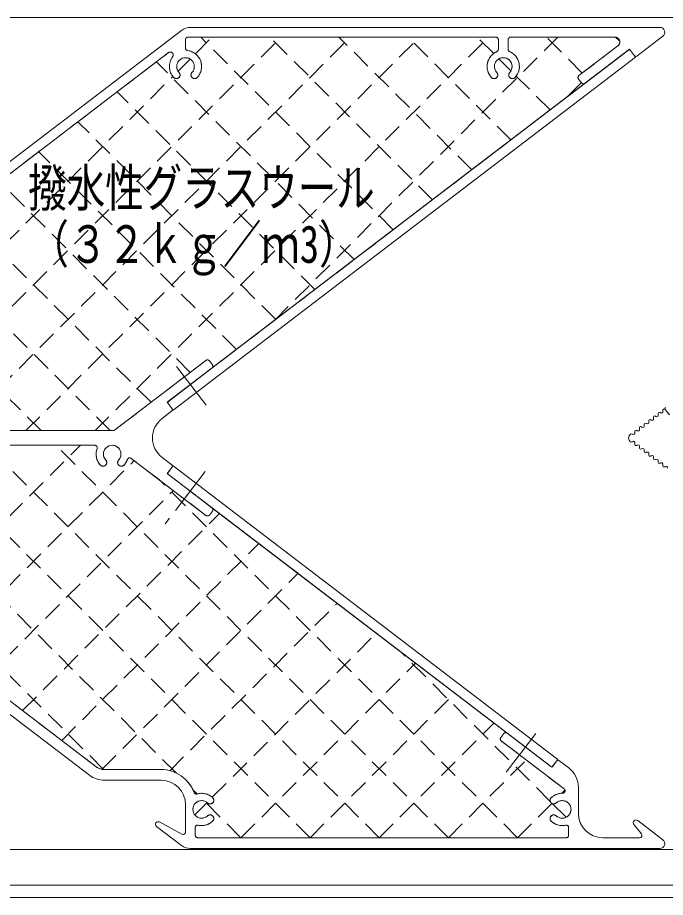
# Model space of a CAD drawing. Units: millimetres, scale not verified. Extents: x -791 to 791, y -562 to 562.
# Drawn here: x 90.2 to 222.7, y -322.1 to -142.1 of the extents above; entities that cross this region are included whole.
import ezdxf
from ezdxf.enums import TextEntityAlignment as Align

# ---------------------------------------------------------------- set-up
doc = ezdxf.new("R2010")
doc.units = ezdxf.units.MM
doc.header["$LTSCALE"] = 2
doc.linetypes.add('CHAIN1', pattern=[8, 5, -1, 1, -1])
doc.linetypes.add('DASHED2', pattern=[3, 2, -1])
for name, color, linetype, lineweight in [('0-2_USERZ', 5, 'Continuous', 9), ('0-8_DEFPOINTS', 1, 'Continuous', 9), ('0-F__0-A_', 2, 'CHAIN1', 9), ('1-0_SHAPE', 7, 'Continuous', 9)]:
    doc.layers.add(name, color=color, linetype=linetype, lineweight=lineweight)
doc.styles.add('ＭＳ ゴシック', font='')
doc.styles.get('ＭＳ ゴシック').set_extended_font_data('MS Gothic')

# ---------------------------------------------------------------- blocks, each defined once
blk = doc.blocks.new('A$C50765BD5')
at = {"layer": '1-0_SHAPE'}
for p, q in [((217.084, 166.762), (74.165, 57.624)), ((412.782, 167.994), (220.725, 167.994)), ((218.696, 159.528), (218.696, 162.994)), ((219.696, 163.994), (345.696, 163.994)), ((346.696, 162.994), (346.696, 158.977)), ((350.696, 158.977), (350.696, 162.994)), ((351.696, 163.994), (394.362, 163.994)), ((403.278, 156.22), (413.996, 164.404)), ((395.576, 160.404), (379.666, 148.255)), ((382.094, 145.075), (399.896, 158.67)), ((400.738, 158.558), (402.437, 156.332)), ((76.592, 54.445), (211.75, 157.656)), ((379.478, 146.853), (380.692, 145.263)), ((189.613, 3.123), (227.071, 31.727)), ((228.472, 31.539), (229.686, 29.95)), ((229.498, 28.548), (211.695, 14.953)), ((13.981, 10.918), (13.918, 11.107)), ((14.964, 11.661), (16.421, 9.754)), ((14.964, 11.661), (16.664, 9.436)), ((213.169, 11.046), (209.112, 7.948)), ((211.583, 14.112), (213.282, 11.887)), ((9.098, 7.427), (9.264, 7.316)), ((10.166, 8.005), (10.103, 8.194)), ((11.005, 8.883), (11.172, 8.772)), ((12.074, 9.461), (12.011, 9.651)), ((12.913, 10.34), (13.079, 10.229)), ((4.444, 3.635), (4.381, 3.824)), ((5.283, 4.513), (5.449, 4.402)), ((6.352, 5.091), (6.288, 5.281)), ((7.19, 5.97), (7.357, 5.859)), ((8.259, 6.548), (8.196, 6.738)), ((2.537, 2.178), (2.473, 2.368)), ((3.376, 3.057), (3.542, 2.946)), ((18.772, 3), (189.249, 3)), ((2.473, -2.368), (2.537, -2.178)), ((3.542, -2.946), (3.376, -3.057)), ((181.563, -3), (24.247, -3)), ((4.381, -3.824), (4.444, -3.635)), ((5.449, -4.402), (5.283, -4.513)), ((6.288, -5.281), (6.352, -5.091)), ((7.357, -5.859), (7.19, -5.97)), ((8.196, -6.738), (8.259, -6.548)), ((9.264, -7.316), (9.098, -7.427)), ((10.103, -8.194), (10.166, -8.005)), ((11.172, -8.772), (11.005, -8.883)), ((12.011, -9.651), (12.074, -9.461)), ((13.079, -10.229), (12.913, -10.34)), ((227.071, -31.727), (196.47, -8.359)), ((209.112, -7.948), (213.169, -11.046)), ((13.918, -11.107), (13.981, -10.918)), ((14.987, -11.685), (14.82, -11.796)), ((213.282, -11.887), (211.583, -14.112)), ((25.695, -15.075), (182.128, -134.533)), ((211.695, -14.953), (229.498, -28.548)), ((179.458, -138.03), (23.025, -18.572)), ((229.686, -29.95), (228.472, -31.539)), ((347.696, -122.583), (348.91, -120.993)), ((350.311, -120.805), (368.114, -134.4)), ((373.58, -143.607), (347.884, -123.984)), ((368.955, -134.287), (370.654, -132.062)), ((371.495, -131.949), (375.488, -134.998)), ((185.527, -135.682), (208.705, -135.682)), ((208.705, -140.082), (185.527, -140.082)), ((379.419, -142.946), (379.419, -153.6)), ((218.705, -161.283), (218.705, -150.082)), ((208.013, -157.142), (217.226, -162.162)), ((405.241, -161.972), (402.147, -158.136)), ((403.7, -156.542), (414.004, -164.41)), ((217.092, -166.769), (206.844, -158.943)), ((222.705, -159.43), (222.705, -162.6)), ((375.419, -162.6), (375.419, -159.43)), ((223.705, -163.6), (374.419, -163.6)), ((389.419, -163.6), (404.462, -163.6)), ((412.79, -168), (220.734, -168))]:
    blk.add_line(p, q, dxfattribs=at)
for centre, radius, start, end in [((220.725, 161.994), 6, 90, 127.36667), ((412.782, 165.994), 2, 307.36667, 90), ((219.696, 162.994), 1, 90, 180), ((345.696, 162.994), 1, 0, 90), ((351.696, 162.994), 1, 90, 180), ((394.362, 161.994), 2, 307.36667, 90), ((219.696, 159.528), 1, 180, 262.43916), ((218.696, 151.994), 6.6, 317.10464, 82.43916), ((345.696, 158.977), 1, 293.24956, 0), ((351.696, 158.977), 1, 180, 246.75044), ((400.261, 158.193), 0.6, 37.36667, 127.36667), ((212.478, 156.702), 1.2, 322.86756, 127.36667), ((218.696, 151.994), 6.6, 142.86756, 222.89536), ((218.696, 151.994), 3.6, 317.10464, 222.89536), ((348.696, 151.994), 6.6, 113.24956, 222.89536), ((348.696, 151.994), 3.6, 317.10464, 222.89536), ((348.696, 151.994), 6.6, 317.10464, 66.75044), ((402.914, 156.696), 0.6, 217.36667, 307.36667), ((214.96, 148.522), 1.5, 222.89536, 42.89536), ((222.433, 148.522), 1.5, 137.10464, 317.10464), ((344.96, 148.522), 1.5, 222.89536, 42.89536), ((352.433, 148.522), 1.5, 137.10464, 317.10464), ((380.273, 147.46), 1, 127.36667, 217.36667), ((381.487, 145.87), 1, 217.36667, 307.36667), ((227.678, 30.932), 1, 37.36667, 127.36667), ((228.891, 29.343), 1, 307.36667, 37.36667), ((212.06, 14.476), 0.6, 127.36667, 217.36667), ((13.412, 10.728), 0.6, 236.29131, 18.44202), ((14.487, 11.297), 0.6, 37.36667, 198.44202), ((15.441, 12.026), 0.6, 127.36667, 217.36667), ((212.805, 11.523), 0.6, 307.36667, 37.36667), ((8.765, 6.927), 0.6, 56.29131, 198.44202), ((9.597, 7.815), 0.6, 236.29131, 18.44202), ((10.672, 8.384), 0.6, 56.29131, 198.44202), ((11.505, 9.271), 0.6, 236.29131, 18.44202), ((12.58, 9.841), 0.6, 56.29131, 198.44202), ((215.181, 0), 10, 127.36667, 232.63333), ((3.875, 3.445), 0.6, 236.29131, 18.44202), ((4.95, 4.014), 0.6, 56.29131, 198.44202), ((5.782, 4.902), 0.6, 236.29131, 18.44202), ((6.858, 5.471), 0.6, 56.29131, 198.44202), ((7.69, 6.358), 0.6, 236.29131, 18.44202), ((2, 0), 2, 127.45929, 232.54071), ((1.149, 1.111), 0.6, 46.96083, 127.45929), ((1.968, 1.988), 0.6, 226.96083, 18.44202), ((3.043, 2.558), 0.6, 56.29131, 198.44202), ((189.249, 3.6), 0.6, 270, 307.36667), ((1.149, -1.111), 0.6, 232.54071, 313.03917), ((1.968, -1.988), 0.6, 341.55798, 133.03917), ((3.043, -2.558), 0.6, 161.55798, 303.70869), ((3.875, -3.445), 0.6, 341.55798, 123.70869), ((181.563, -4), 1, 339.99481, 90), ((188.705, -6.6), 3.6, 317.10464, 222.89536), ((4.95, -4.014), 0.6, 161.55798, 303.70869), ((5.782, -4.902), 0.6, 341.55798, 123.70869), ((6.858, -5.471), 0.6, 161.55798, 303.70869), ((7.69, -6.358), 0.6, 341.55798, 123.70869), ((8.765, -6.927), 0.6, 161.55798, 303.70869), ((188.705, -6.6), 6.6, 159.99481, 222.89536), ((9.597, -7.815), 0.6, 341.55798, 123.70869), ((10.672, -8.384), 0.6, 161.55798, 303.70869), ((11.505, -9.271), 0.6, 341.55798, 123.70869), ((12.58, -9.841), 0.6, 161.55798, 303.70869), ((13.412, -10.728), 0.6, 341.55798, 123.70869), ((184.968, -10.071), 1.5, 222.89536, 42.89536), ((192.441, -10.071), 1.5, 137.10464, 317.10464), ((188.705, -6.6), 6.6, 317.10464, 340.36461), ((195.863, -9.154), 1, 52.63333, 160.36461), ((14.487, -11.297), 0.6, 161.55798, 303.70869), ((15.32, -12.185), 0.6, 341.55798, 123.70869), ((212.06, -14.476), 0.6, 142.63333, 232.63333), ((212.805, -11.523), 0.6, 322.63333, 52.63333), ((228.891, -29.343), 1, 322.63333, 52.63333), ((227.678, -30.932), 1, 232.63333, 322.63333), ((349.704, -121.6), 1, 52.63333, 142.63333), ((348.491, -123.19), 1, 142.63333, 232.63333), ((371.131, -132.426), 0.6, 52.63333, 142.63333), ((185.527, -130.082), 5.6, 232.63333, 270), ((208.705, -150.082), 14.4, 20.39577, 90), ((368.478, -133.923), 0.6, 232.63333, 322.63333), ((369.419, -142.946), 10, 0, 52.63333), ((185.527, -130.082), 10, 232.63333, 270), ((208.705, -150.082), 10, 0, 90), ((372.973, -144.402), 1, 268.83996, 52.63333), ((223.139, -144.715), 1, 200.39577, 286.55461), ((225.305, -152), 6.6, 47.10464, 106.55461), ((228.776, -148.264), 1.5, 227.10464, 47.10464), ((369.348, -148.264), 1.5, 132.89536, 312.89536), ((372.819, -152), 6.6, 88.83996, 132.89536), ((225.305, -152), 3.6, 47.10464, 312.89536), ((372.819, -152), 3.6, 227.10464, 132.89536), ((228.776, -155.736), 1.5, 312.89536, 132.89536), ((369.348, -155.736), 1.5, 47.10464, 227.10464), ((389.419, -153.6), 10, 180, 270), ((207.498, -158.087), 1.077, 61.41577, 232.63333), ((225.305, -152), 6.6, 257.8468, 312.89536), ((372.819, -152), 6.6, 227.10464, 282.1532), ((403.02, -157.432), 1.121, 52.63333, 218.87986), ((217.705, -161.283), 1, 241.41577, 0), ((223.705, -159.43), 1, 77.8468, 180), ((374.419, -159.43), 1, 0, 102.1532), ((404.462, -162.6), 1, 270, 38.87986), ((223.705, -162.6), 1, 180, 270), ((374.419, -162.6), 1, 270, 0), ((412.79, -166), 2, 270, 52.63333), ((220.734, -162), 6, 232.63333, 270)]:
    blk.add_arc(centre, radius, start, end, dxfattribs=at)

msp = doc.modelspace()

# ---------------------------------------------------------------- linework, layer by layer
at = {"layer": '0-2_USERZ', "color": 3}
for p, q in [((-77.455, -142.09), (722.545, -142.09)), ((-77.455, -312.3), (722.545, -312.3)), ((-77.455, -319.59), (722.545, -319.59)), ((-77.759, -322.09), (722.848, -322.09))]:
    msp.add_line(p, q, dxfattribs=at)
at = {"layer": '0-2_USERZ', "linetype": 'DASHED2'}
for p, q in [((63.645, -226.587), (144.141, -146.09)), ((77.787, -226.587), (158.284, -146.09)), ((91.929, -226.587), (172.426, -146.09)), ((106.071, -226.587), (186.568, -146.09)), ((124.561, -148.323), (124.561, -146.59)), ((125.061, -146.09), (188.061, -146.09)), ((126.594, -149.495), (129.999, -146.09)), ((167.065, -185.48), (127.675, -146.09)), ((175.083, -179.357), (141.817, -146.09)), ((142.76, -204.04), (200.71, -146.09)), ((183.102, -173.233), (155.959, -146.09)), ((191.121, -167.11), (170.101, -146.09)), ((187.601, -149.448), (184.243, -146.09)), ((188.561, -146.59), (188.561, -148.599)), ((190.561, -148.599), (190.561, -146.59)), ((191.061, -146.09), (212.394, -146.09)), ((205.732, -153.436), (198.385, -146.09)), ((213.379, -146.941), (212.542, -146.104)), ((53.509, -200.864), (121.088, -149.259)), ((213.001, -147.885), (205.046, -153.96)), ((159.046, -191.603), (118.601, -151.158)), ((123.04, -153.05), (125.52, -150.57)), ((191.124, -152.971), (188.682, -150.528)), ((49.502, -226.587), (121.973, -154.117)), ((199.14, -160.986), (192.2, -154.047)), ((204.952, -154.66), (205.559, -155.455)), ((206.317, -155.505), (129.962, -213.813)), ((202.592, -158.35), (205.528, -155.414)), ((151.027, -197.727), (110.582, -157.282)), ((143.008, -203.85), (102.563, -163.405)), ((134.99, -209.974), (94.544, -169.528)), ((125.544, -214.67), (86.526, -175.652)), ((117.525, -220.793), (78.507, -181.775)), ((109.177, -226.587), (70.488, -187.898)), ((95.034, -226.587), (62.47, -194.022)), ((128.748, -212.223), (110.02, -226.525)), ((130.056, -213.112), (129.449, -212.317)), ((109.837, -226.587), (24.599, -226.587)), ((105.995, -229.587), (27.336, -229.587)), ((107.792, -295.913), (41.466, -229.587)), ((122.693, -296.671), (55.608, -229.587)), ((67.169, -265.489), (103.071, -229.587)), ((150.05, -309.887), (69.75, -229.587)), ((164.192, -309.887), (83.892, -229.587)), ((178.334, -309.887), (98.034, -229.587)), ((75.188, -271.612), (114.063, -232.736)), ((128.748, -243.95), (113.448, -232.266)), ((192.477, -309.887), (119.406, -236.816)), ((83.206, -277.736), (122.082, -238.86)), ((37.359, -242.725), (106.277, -295.353)), ((190.369, -288.489), (129.962, -242.361)), ((91.225, -283.859), (131.528, -243.556)), ((130.056, -243.062), (129.449, -243.856)), ((99.244, -289.982), (139.547, -249.68)), ((107.487, -295.882), (147.565, -255.803)), ((121.335, -296.176), (155.584, -261.927)), ((130.04, -301.613), (163.603, -268.05)), ((199.174, -302.442), (168.592, -271.86)), ((135.908, -309.887), (171.621, -274.173)), ((150.05, -309.887), (179.64, -280.297)), ((164.192, -309.887), (187.659, -286.42)), ((189.061, -289.378), (189.668, -288.583)), ((202.003, -299.89), (189.155, -290.079)), ((178.334, -309.887), (194.251, -293.97)), ((107.976, -295.928), (119.565, -295.928)), ((126.941, -300.92), (126.02, -299.999)), ((201.567, -300.797), (202.185, -300.178)), ((135.908, -309.887), (128.396, -302.374)), ((126.458, -305.195), (128.974, -302.679)), ((192.477, -309.887), (199.504, -302.859)), ((202.423, -305.691), (199.663, -302.931)), ((126.565, -307.802), (126.565, -309.387)), ((202.922, -309.387), (202.922, -307.802)), ((127.065, -309.887), (202.422, -309.887))]:
    msp.add_line(p, q, dxfattribs=at)
msp.add_lwpolyline([(206.26, -155.549), (206.355, -155.476), (206.317, -155.505)], dxfattribs=at)
at = {"layer": '0-2_USERZ', "color": 7}
msp.add_lwpolyline([(200.697, -293.883), (199.483, -295.473), (199.483, -295.473), (120.797, -235.384), (120.797, -235.385), (122.011, -233.795)], close=True, dxfattribs=at)
at = {"layer": '0-2_USERZ', "linetype": 'DASHED2'}
for centre, radius, start, end in [((125.061, -146.59), 0.5, 90, 180), ((188.061, -146.59), 0.5, 0, 90), ((191.061, -146.59), 0.5, 90, 180), ((212.394, -147.09), 1, 307.36667, 90), ((121.452, -149.736), 0.6, 322.86756, 127.36667), ((125.061, -148.323), 0.5, 180, 262.43916), ((124.561, -152.09), 3.3, 317.10464, 82.43916), ((189.561, -152.09), 3.3, 113.24956, 222.89536), ((188.061, -148.599), 0.5, 293.24956, 0), ((191.061, -148.599), 0.5, 180, 246.75044), ((189.561, -152.09), 3.3, 317.10464, 66.75044), ((124.561, -152.09), 3.3, 142.86756, 222.89536), ((124.561, -152.09), 1.8, 317.10464, 222.89536), ((189.561, -152.09), 1.8, 317.10464, 222.89536), ((122.693, -153.826), 0.75, 222.89536, 42.89536), ((126.429, -153.826), 0.75, 137.10464, 317.10464), ((187.693, -153.826), 0.75, 222.89536, 42.89536), ((191.429, -153.826), 0.75, 137.10464, 317.10464), ((205.349, -154.357), 0.5, 127.36667, 217.36667), ((205.956, -155.152), 0.5, 217.36667, 307.36667), ((129.052, -212.621), 0.5, 37.36667, 127.36667), ((129.659, -213.415), 0.5, 307.36667, 37.36667), ((109.837, -226.287), 0.3, 270, 307.36667), ((105.995, -230.087), 0.5, 339.99481, 90), ((109.565, -231.387), 3.3, 159.99481, 222.89536), ((109.565, -231.387), 1.8, 317.10464, 222.89536), ((113.144, -232.664), 0.5, 52.63333, 160.36461), ((107.697, -233.123), 0.75, 222.89536, 42.89536), ((111.433, -233.123), 0.75, 137.10464, 317.10464), ((109.565, -231.387), 3.3, 317.10464, 340.36461), ((129.659, -242.758), 0.5, 322.63333, 52.63333), ((129.052, -243.553), 0.5, 232.63333, 322.63333), ((189.458, -289.682), 0.5, 142.63333, 232.63333), ((190.065, -288.887), 0.5, 52.63333, 142.63333), ((107.976, -293.128), 2.8, 232.63333, 270), ((119.565, -303.128), 7.2, 20.39577, 90), ((201.699, -300.288), 0.5, 268.83996, 52.63333), ((127.865, -304.087), 1.8, 47.10464, 312.89536), ((126.783, -300.444), 0.5, 200.39577, 286.55461), ((127.865, -304.087), 3.3, 47.10464, 106.55461), ((129.601, -302.219), 0.75, 227.10464, 47.10464), ((199.887, -302.219), 0.75, 132.89536, 312.89536), ((201.622, -304.087), 3.3, 88.83996, 132.89536), ((201.622, -304.087), 1.8, 227.10464, 132.89536), ((129.601, -305.955), 0.75, 312.89536, 132.89536), ((199.887, -305.955), 0.75, 47.10464, 227.10464), ((127.065, -307.802), 0.5, 77.8468, 180), ((127.865, -304.087), 3.3, 257.8468, 312.89536), ((201.622, -304.087), 3.3, 227.10464, 282.1532), ((202.422, -307.802), 0.5, 360, 102.1532), ((127.065, -309.387), 0.5, 180, 270), ((202.422, -309.387), 0.5, 270, 0)]:
    msp.add_arc(centre, radius, start, end, dxfattribs=at)
at = {"layer": '0-8_DEFPOINTS'}
for p, q in [((124.561, -148.323), (124.561, -146.59)), ((125.061, -146.09), (188.061, -146.09)), ((188.561, -146.59), (188.561, -148.599)), ((190.561, -148.599), (190.561, -146.59)), ((191.061, -146.09), (212.394, -146.09)), ((53.509, -200.864), (121.088, -149.259)), ((213.001, -147.885), (205.046, -153.96)), ((204.952, -154.66), (205.559, -155.455)), ((206.317, -155.505), (129.962, -213.813)), ((128.748, -212.223), (110.02, -226.525)), ((130.056, -213.112), (129.449, -212.317)), ((109.837, -226.587), (24.599, -226.587)), ((105.995, -229.587), (27.336, -229.587)), ((128.748, -243.95), (113.448, -232.266)), ((37.359, -242.725), (106.277, -295.353)), ((190.369, -288.489), (129.962, -242.361)), ((130.056, -243.062), (129.449, -243.856)), ((189.061, -289.378), (189.668, -288.583)), ((202.003, -299.89), (189.155, -290.079)), ((107.976, -295.928), (119.565, -295.928)), ((126.565, -307.802), (126.565, -309.387)), ((202.922, -309.387), (202.922, -307.802)), ((127.065, -309.887), (202.422, -309.887))]:
    msp.add_line(p, q, dxfattribs=at)
msp.add_lwpolyline([(206.26, -155.549), (206.355, -155.476), (206.317, -155.505)], dxfattribs=at)
for centre, radius, start, end in [((125.061, -146.59), 0.5, 90, 180), ((188.061, -146.59), 0.5, 0, 90), ((191.061, -146.59), 0.5, 90, 180), ((212.394, -147.09), 1, 307.36667, 90), ((121.452, -149.736), 0.6, 322.86756, 127.36667), ((125.061, -148.323), 0.5, 180, 262.43916), ((124.561, -152.09), 3.3, 317.10464, 82.43916), ((189.561, -152.09), 3.3, 113.24956, 222.89536), ((188.061, -148.599), 0.5, 293.24956, 0), ((191.061, -148.599), 0.5, 180, 246.75044), ((189.561, -152.09), 3.3, 317.10464, 66.75044), ((124.561, -152.09), 3.3, 142.86756, 222.89536), ((124.561, -152.09), 1.8, 317.10464, 222.89536), ((189.561, -152.09), 1.8, 317.10464, 222.89536), ((122.693, -153.826), 0.75, 222.89536, 42.89536), ((126.429, -153.826), 0.75, 137.10464, 317.10464), ((187.693, -153.826), 0.75, 222.89536, 42.89536), ((191.429, -153.826), 0.75, 137.10464, 317.10464), ((205.349, -154.357), 0.5, 127.36667, 217.36667), ((205.956, -155.152), 0.5, 217.36667, 307.36667), ((129.052, -212.621), 0.5, 37.36667, 127.36667), ((129.659, -213.415), 0.5, 307.36667, 37.36667), ((109.837, -226.287), 0.3, 270, 307.36667), ((105.995, -230.087), 0.5, 339.99481, 90), ((109.565, -231.387), 3.3, 159.99481, 222.89536), ((109.565, -231.387), 1.8, 317.10464, 222.89536), ((113.144, -232.664), 0.5, 52.63333, 160.36461), ((107.697, -233.123), 0.75, 222.89536, 42.89536), ((111.433, -233.123), 0.75, 137.10464, 317.10464), ((109.565, -231.387), 3.3, 317.10464, 340.36461), ((129.659, -242.758), 0.5, 322.63333, 52.63333), ((129.052, -243.553), 0.5, 232.63333, 322.63333), ((189.458, -289.682), 0.5, 142.63333, 232.63333), ((190.065, -288.887), 0.5, 52.63333, 142.63333), ((107.976, -293.128), 2.8, 232.63333, 270), ((119.565, -303.128), 7.2, 20.39577, 90), ((201.699, -300.288), 0.5, 268.83996, 52.63333), ((127.865, -304.087), 1.8, 47.10464, 312.89536), ((126.783, -300.444), 0.5, 200.39577, 286.55461), ((127.865, -304.087), 3.3, 47.10464, 106.55461), ((129.601, -302.219), 0.75, 227.10464, 47.10464), ((199.887, -302.219), 0.75, 132.89536, 312.89536), ((201.622, -304.087), 3.3, 88.83996, 132.89536), ((201.622, -304.087), 1.8, 227.10464, 132.89536), ((129.601, -305.955), 0.75, 312.89536, 132.89536), ((199.887, -305.955), 0.75, 47.10464, 227.10464), ((127.065, -307.802), 0.5, 77.8468, 180), ((127.865, -304.087), 3.3, 257.8468, 312.89536), ((201.622, -304.087), 3.3, 227.10464, 282.1532), ((202.422, -307.802), 0.5, 0, 102.1532), ((127.065, -309.387), 0.5, 180, 270), ((202.422, -309.387), 0.5, 270, 0)]:
    msp.add_arc(centre, radius, start, end, dxfattribs=at)
at = {"layer": '0-F__0-A_'}
for p, q in [((122.719, -213.462), (128.764, -221.377)), ((128.583, -234.962), (120.431, -245.638)), ((196.192, -288.573), (190.143, -296.494))]:
    msp.add_line(p, q, dxfattribs=at)
at = {"layer": '0-F__0-A_', "color": 7, "linetype": 'Continuous'}
msp.add_lwpolyline([(216.59, -150.159), (215.377, -148.57), (215.377, -148.57), (120.797, -220.795), (122.011, -222.385), (122.011, -222.385), (216.591, -150.16)], dxfattribs=at)

# ---------------------------------------------------------------- block references
at = {"layer": '0-2_USERZ', "xscale": 0.5, "yscale": 0.5}
for p in [(15.213, -228.087), (215.213, -228.087)]:
    msp.add_blockref('A$C50765BD5', p, dxfattribs=at)

# ---------------------------------------------------------------- texts
at = {"layer": '0-2_USERZ', "color": 3, "style": 'ＭＳ ゴシック', "width": 0.75}
for s, p in [('撥水性グラスウール', (92.379, -183.064)), ('（３２ｋｇ／ｍ3）', (92.828, -194.586))]:
    msp.add_text(s, height=7.698, dxfattribs=at).set_placement(p, align=Align.BOTTOM_LEFT)

doc.saveas('drawing.dxf')
